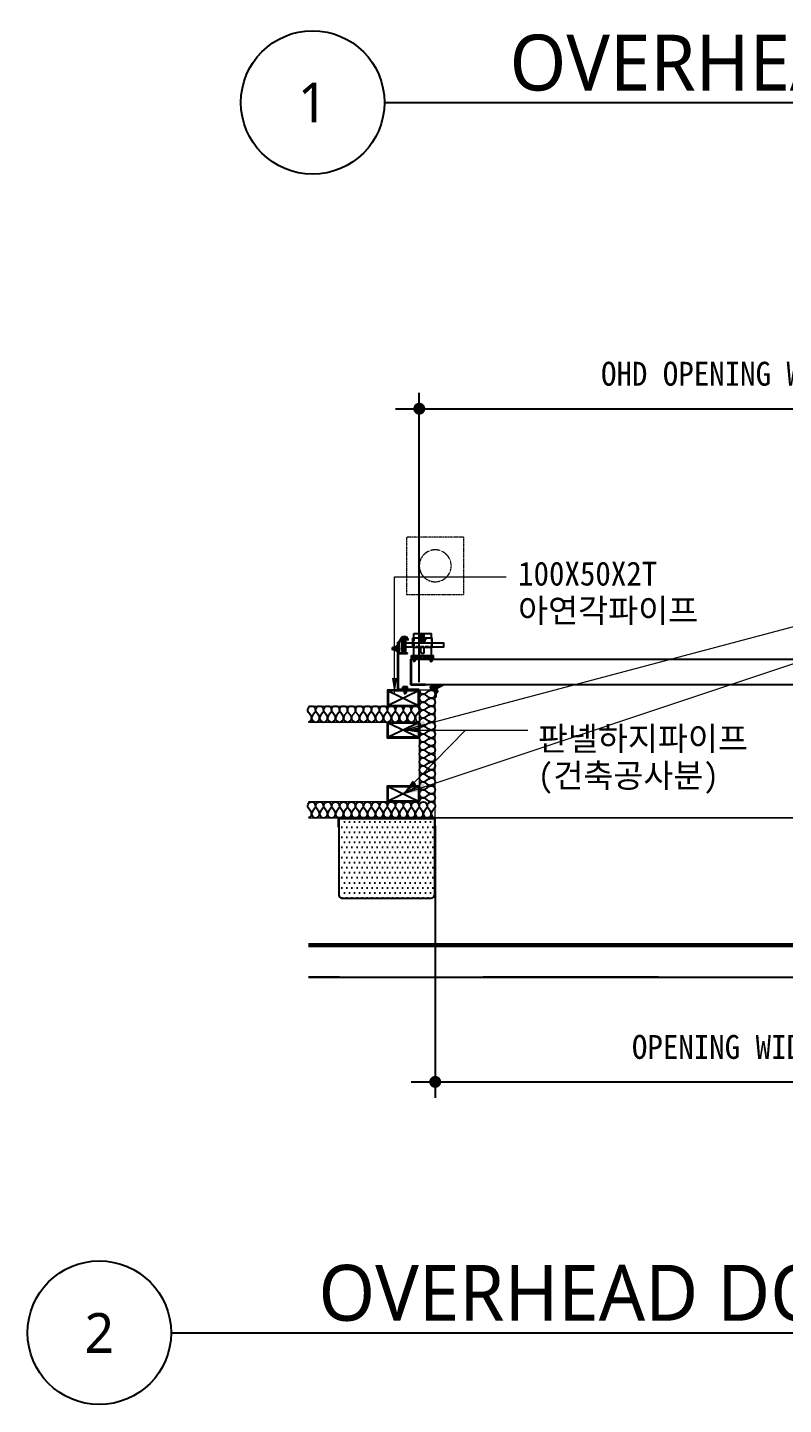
# Model space of a CAD drawing. Header units: millimetres. Extents: x 204328 to 274136, y -196910 to -178068.
# Drawn here: x 225607 to 227977, y -196910 to -192593 of the extents above; entities that cross this region are included whole.
import ezdxf
from ezdxf.enums import TextEntityAlignment as Align

# ---------------------------------------------------------------- set-up
doc = ezdxf.new("R2010")
doc.units = ezdxf.units.MM
for name, pattern in [('CEN', [62, 60, -1, 0, -1]), ('HID', [2, 1.1, -0.9]), ('HIDDEN', [0.375, 0.25, -0.125])]:
    doc.linetypes.add(name, pattern=pattern)
doc.layers.get('Defpoints').update_dxf_attribs({"color": 140})
for name, color, linetype in [('1212', 7, 'Continuous'), ('3', 3, 'Continuous'), ('dim', 7, 'Continuous'), ('HAT', 8, 'Continuous'), ('HFC-23-파이프', 3, 'Continuous'), ('OHD Frame', 2, 'Continuous'), ('OHD Panel', 5, 'Continuous')]:
    doc.layers.add(name, color=color, linetype=linetype)
for name, color, linetype, lineweight in [('A-CNTL', 1, 'CEN', 15), ('A-DIMS', 7, 'Continuous', 25), ('A-ELEV-LIN3', 8, 'Continuous', 18), ('A-FLXX-HID2', 3, 'HID', 25), ('A-MKXS-TEXT1', 3, 'Continuous', 25), ('A-SECT-LIN1', 4, 'Continuous', 25), ('A-SSXM-ELEV', 8, 'Continuous', 18), ('A-WAXM-PANL', 6, 'Continuous', 20), ('A-XXXX-HID', 8, 'HIDDEN', 18), ('A-XXXX-INSL1', 15, 'Continuous', 18), ('A-XXXX-SYMB', 7, 'Continuous', 25), ('A-XXXX-TXT1', 3, 'Continuous', 25)]:
    doc.layers.add(name, color=color, linetype=linetype, lineweight=lineweight)
doc.layers.add('면적용', color=30, linetype='Continuous', plot=False)
doc.styles.add('HY울릉도L', font='')
doc.styles.add('돋움체', font='')
doc.styles.add('맑은고딕', font='malgun.ttf')
doc.styles.get('HY울릉도L').set_extended_font_data('Dotum')
doc.styles.get('돋움체').set_extended_font_data('DotumChe')
doc.dimstyles.new('CDIM', dxfattribs={"dimtxt": 3, "dimasz": 1.5, "dimexe": 2, "dimexo": 1, "dimgap": 1, "dimtad": 1, "dimdec": 0, "dimrnd": 0.5, "dimzin": 0, "dimdsep": 32, "dimlunit": 6, "dimtxsty": 'HY울릉도L', "dimblk1": '_CIDOT', "dimblk2": '_CIDOT', "dimsah": 1, "dimcen": 5.5, "dimclrd": 2, "dimclre": 2, "dimclrt": 7, "dimadec": 0, "dimazin": 0, "dimtfac": 1, "dimtdec": 0, "dimtix": 1, "dimtmove": 2, "dimatfit": 1, "dimldrblk": '_CIDOT', "dimfxl": 1, "dimtolj": 1, "dimtzin": 0, "dimlwd": -1, "dimarcsym": 0})
doc.dimstyles.new('ISO-25', dxfattribs={"dimtxt": 2.5, "dimasz": 2.5, "dimexe": 1.25, "dimexo": 0.625, "dimtad": 1, "dimdsep": 46, "dimtxsty": 'Standard', "dimcen": 2.5, "dimadec": 0, "dimazin": 0, "dimtfac": 1, "dimtmove": 0, "dimatfit": 3, "dimfxl": 1, "dimarcsym": 0})

# ---------------------------------------------------------------- blocks, each defined once
blk = doc.blocks.new('b1')
at = {"layer": 'A-XXXX-HID'}
blk.add_lwpolyline([(0, 180), (180, 180), (180, 0), (0, 0), (0, 180)], dxfattribs=at)
blk.add_circle((90, 90), 50, dxfattribs=at)
blk = doc.blocks.new('2TRACK')
at = {"color": 2}
for p, q in [((-35.9, 54.2), (-35.9, 21)), ((-33.6, 54.2), (-33.6, 21.7)), ((-33.1, 57), (-7.9, 57)), ((-33.1, 54.7), (-7.9, 54.7)), ((-7.9, 57), (-7.9, 54.7)), ((-35.9, 21), (-23.7, 3.5)), ((-33.6, 21.7), (-22.5, 5.8)), ((-23.7, 3.5), (-12.1, 3.5)), ((-22.5, 5.8), (-13.5, 5.8)), ((-13.5, 5.8), (-8.3, 15.5)), ((-12.1, 3.5), (-6.3, 14.4)), ((-8.3, 15.5), (-6.3, 14.4))]:
    blk.add_line(p, q, dxfattribs=at)
for radius in [2.8, 0.5]:
    blk.add_arc((-33.1, 54.2), radius, 90, 180, dxfattribs=at)
blk = doc.blocks.new('78t angle')
at = {"color": 2}
for p, q in [((-45.3, 37.5), (-45.3, 35.2)), ((-45.3, 37.5), (18.9, 37.5)), ((-45.3, 35.2), (18.9, 35.2)), ((19.4, 34.7), (19.4, -113.5)), ((21.7, 34.7), (21.7, -113.5)), ((21.7, -113.5), (19.4, -113.5))]:
    blk.add_line(p, q, dxfattribs=at)
for radius in [2.8, 0.5]:
    blk.add_arc((18.9, 34.7), radius, 0, 90, dxfattribs=at)
blk = doc.blocks.new('프레임100X50X2.3T')
at = {"color": 1}
for p, q in [((105125.2, -46858.7), (105170.6, -46763.3)), ((105125.2, -46763.3), (105170.6, -46858.7))]:
    blk.add_line(p, q, dxfattribs=at)
at = {"layer": 'OHD Frame'}
for points in [[(105172.9, -46761), (105172.9, -46861), (105122.9, -46861), (105122.9, -46761)], [(105170.6, -46763.3), (105170.6, -46858.7), (105125.2, -46858.7), (105125.2, -46763.3)]]:
    blk.add_lwpolyline(points, close=True, dxfattribs=at)
blk = doc.blocks.new('_CIDOT')
at = {"color": 0, "linetype": 'ByBlock'}
blk.add_line((2, 0), (-1, 0), dxfattribs=at)
at = {"color": 0, "linetype": 'ByBlock', "const_width": 0.5}
blk.add_lwpolyline([(-0.25, 0, 1), (0.25, 0, 1)], format="xyb", close=True, dxfattribs=at)
blk = doc.blocks.new('*D53')
at = {"layer": 'A-DIMS', "lineweight": -2, "transparency": 16777216}
for p, q in [((226885.1, -195095.8), (226885.1, -195949.1)), ((229185.1, -195095.8), (229185.1, -195949.1))]:
    blk.add_line(p, q, dxfattribs=at)
at = {"layer": 'A-DIMS', "transparency": 16777216}
blk.add_line((226922.6, -195899.1), (229147.6, -195899.1), dxfattribs=at)
at = {"layer": 'Defpoints', "color": 0, "transparency": 16777216}
for p in [(226885.1, -195070.8), (229185.1, -195070.8), (229185.1, -195899.1)]:
    blk.add_point(p, dxfattribs=at)
at = {"layer": 'A-DIMS', "transparency": 16777216, "xscale": 37.5, "yscale": 37.5, "zscale": 37.5, "rotation": 180}
blk.add_blockref('_CIDOT', (226885.1, -195899.1), dxfattribs=at)
at = {"layer": 'A-DIMS', "transparency": 16777216, "xscale": 37.5, "yscale": 37.5, "zscale": 37.5}
blk.add_blockref('_CIDOT', (229185.1, -195899.1), dxfattribs=at)
at = {"layer": 'A-DIMS', "color": 3, "transparency": 16777216, "insert": (228035.1, -195799.1), "char_height": 75, "attachment_point": 5, "style": '돋움체'}
blk.add_mtext('\\A1;OPENING WIDTH ="2,300"', dxfattribs=at)
blk = doc.blocks.new('*D54')
at = {"layer": 'A-DIMS', "lineweight": -2, "transparency": 16777216}
for p, q in [((226835.1, -194645.8), (226835.1, -193738.2)), ((229235.1, -194645.8), (229235.1, -193738.2))]:
    blk.add_line(p, q, dxfattribs=at)
at = {"layer": 'A-DIMS', "transparency": 16777216}
blk.add_line((226872.6, -193788.2), (229197.6, -193788.2), dxfattribs=at)
at = {"layer": 'Defpoints', "color": 0, "transparency": 16777216}
for p in [(229235.1, -193788.2), (226835.1, -194670.8), (229235.1, -194670.8)]:
    blk.add_point(p, dxfattribs=at)
at = {"layer": 'A-DIMS', "transparency": 16777216, "xscale": 37.5, "yscale": 37.5, "zscale": 37.5, "rotation": 180}
blk.add_blockref('_CIDOT', (226835.1, -193788.2), dxfattribs=at)
at = {"layer": 'A-DIMS', "transparency": 16777216, "xscale": 37.5, "yscale": 37.5, "zscale": 37.5}
blk.add_blockref('_CIDOT', (229235.1, -193788.2), dxfattribs=at)
at = {"layer": 'A-DIMS', "color": 3, "transparency": 16777216, "insert": (228035.1, -193688.2), "char_height": 75, "attachment_point": 5, "style": '돋움체'}
blk.add_mtext('\\A1;OHD OPENING WIDTH ="2,400"', dxfattribs=at)

msp = doc.modelspace()

# ---------------------------------------------------------------- hatches: boundary and pattern name
h = msp.add_hatch()
h.set_pattern_fill('DOTS', color=256, scale=10)
h.set_pattern_definition([(0, (-45013.044, -65178.843), (7.9375, 15.875), [0, -15.875])])
h.paths.add_polyline_path([(226872.8, -195323.1, 0.414214), (226882.8, -195313.1), (226882.8, -195073.1), (226582.8, -195073.1), (226582.8, -195313.1, 0.414214), (226592.8, -195323.1)])
at = {"layer": 'HFC-23-파이프'}
h = msp.add_hatch(color=7, dxfattribs=at)
h.dxf.hatch_style = 1
h.paths.add_polyline_path([(226881.2, -194666.3), (226885.1, -194666.3), (226885.1, -194668.3), (226872.1, -194668.3), (226872.1, -194666.3), (226876, -194666.3), (226876, -194664.7), (226872.8, -194664.7), (226871.5, -194664.5), (226869.5, -194661.7), (226880.4, -194656.7), (226887.9, -194655), (226880.9, -194657.6), (226872.9, -194662), (226875.2, -194662.9), (226879.4, -194663.7), (226883.1, -194661.9), (226891.2, -194656.9), (226897.8, -194653.7), (226899.1, -194653.6), (226899.2, -194653.6), (226893.2, -194656.9), (226885.8, -194662.6), (226885.8, -194664.7), (226881.2, -194664.7)])
h.paths.add_polyline_path([(226888.9, -194669.8, 0.154527), (226888.9, -194670.4), (226889.8, -194672.9, 0.170014), (226890.2, -194673.5, -1.840759), (226887.1, -194674.9), (226887, -194671.2), (226888.3, -194664.5), (226896.9, -194659), (226907.4, -194654.4), (226912.5, -194653.6), (226909.5, -194654.5), (226898.9, -194660), (226889.9, -194666.3)])

# ---------------------------------------------------------------- linework, layer by layer
at = {"color": 4}
for p, q in [((226818.1, -194493.2), (226873.1, -194493.2)), ((226818.1, -194506.4), (226818.1, -194493.2)), ((226873.1, -194506.4), (226873.1, -194493.2)), ((226815, -194536.4), (226815, -194521.9)), ((226818.1, -194561.6), (226818.1, -194536.4)), ((226873.1, -194561.6), (226873.1, -194536.4)), ((226875.5, -194536.4), (226875.5, -194521.9)), ((226810.6, -194561.6), (226827.1, -194561.6)), ((226810.6, -194573.2), (226810.6, -194561.6)), ((226810.6, -194571), (226879.9, -194571)), ((226827.1, -194561.6), (226827.1, -194571)), ((226827.1, -194563.3), (226828.2, -194563.3)), ((226827.1, -194569.4), (226828.2, -194569.4)), ((226828.2, -194561.6), (226862.2, -194561.6)), ((226828.2, -194561.6), (226828.2, -194571)), ((226839.5, -194554.5), (226850.5, -194554.5)), ((226862.2, -194561.6), (226862.2, -194571)), ((226862.2, -194563.3), (226863.4, -194563.3)), ((226862.2, -194569.4), (226863.4, -194569.4)), ((226863.4, -194561.6), (226879.9, -194561.6)), ((226863.4, -194561.6), (226863.4, -194571)), ((226879.9, -194573.2), (226879.9, -194561.6))]:
    msp.add_line(p, q, dxfattribs=at)
at = {"color": 1, "linetype": 'HIDDEN', "ltscale": 3}
for p, q in [((226875.5, -194523.6), (226815, -194523.6)), ((226875.5, -194534.6), (226815, -194534.6))]:
    msp.add_line(p, q, dxfattribs=at)
at = {"color": 8, "linetype": 'HIDDEN', "ltscale": 3}
for p, q in [((226818.1, -194506.4), (226818.1, -194536.4)), ((226873.1, -194506.4), (226873.1, -194536.4))]:
    msp.add_line(p, q, dxfattribs=at)
at = {"color": 2}
for p, q in [((226808.5, -194654.4), (226808.5, -194573.2)), ((226810.1, -194652.8), (226810.1, -194574.8)), ((226909.9, -194574.8), (226810.1, -194574.8)), ((226855, -194652.8), (226810.1, -194652.8)), ((226855, -194654.4), (226855, -194652.8))]:
    msp.add_line(p, q, dxfattribs=at)
for p, q in [((226870.6, -194665.3), (226870.6, -194670.3)), ((226874.9, -194664.8), (226871.1, -194664.8)), ((226884.6, -194670.8), (226871.1, -194670.8)), ((226872.1, -194666.3), (226872.1, -194669.3)), ((226874.9, -194666.3), (226872.1, -194666.3)), ((226872.1, -194668.3), (226872.1, -194666.3)), ((226872.1, -194666.3), (226876, -194666.3)), ((226885.1, -194668.3), (226872.1, -194668.3)), ((226885.1, -194669.3), (226872.1, -194669.3)), ((226876, -194664.7), (226872.8, -194664.7)), ((226876, -194666.3), (226876, -194664.7)), ((226881.2, -194664.7), (226881.2, -194666.3)), ((226881.2, -194666.3), (226885.1, -194666.3)), ((226886.1, -194664.8), (226882.4, -194664.8)), ((226885.1, -194666.3), (226882.4, -194666.3)), ((226885.1, -194666.3), (226885.1, -194669.3)), ((226885.1, -194666.3), (226885.1, -194668.3)), ((226885.1, -194671.3), (226885.1, -194693)), ((226886.6, -194665.3), (226886.6, -194675.3)), ((226888.9, -194669.8), (226889.9, -194666.3)), ((226889.8, -194672.9), (226888.9, -194670.4)), ((226889.6, -194670.5), (226889.6, -194672.1)), ((226891.1, -194670.5), (226891.1, -194671.3)), ((226886.6, -194680), (226886.6, -194693))]:
    msp.add_line(p, q)
at = {"color": 7}
for p, q in [((226737.4, -194773.1), (226832.8, -194818.5)), ((226832.8, -194773.1), (226737.4, -194818.5)), ((226737.4, -194973.1), (226832.8, -195018.5)), ((226832.8, -194973.1), (226737.4, -195018.5))]:
    msp.add_line(p, q, dxfattribs=at)
at = {"color": 3}
msp.add_lwpolyline([(226792.2, -194511.4), (226792.2, -194546.9, -0.414214), (226786.7, -194552.4), (226786.7, -194552.4, -0.414214), (226781.2, -194546.9), (226781.2, -194511.4, -0.414214), (226786.7, -194505.9), (226786.7, -194505.9, -0.414214)], format="xyb", close=True, dxfattribs=at)
for points in [[(226815, -194523.6), (226792.2, -194523.6)], [(226792.2, -194534.6), (226815, -194534.6)], [(226875.5, -194534.6), (226912.2, -194534.6), (226912.2, -194523.6), (226875.5, -194523.6)]]:
    msp.add_lwpolyline(points, dxfattribs=at)
for points in [[(226881.2, -194664.7), (226885.8, -194664.7), (226885.8, -194662.6), (226893.2, -194656.9), (226899.2, -194653.6), (226897.8, -194653.7), (226891.2, -194656.9), (226883.1, -194661.9), (226879.4, -194663.7), (226875.2, -194662.9), (226872.9, -194662), (226880.9, -194657.6), (226887.9, -194655), (226880.4, -194656.7), (226869.5, -194661.7), (226871.5, -194664.5), (226872.8, -194664.7)], [(226889.9, -194666.3), (226898.9, -194660), (226909.5, -194654.5), (226912.5, -194653.6), (226907.4, -194654.4), (226896.9, -194659), (226888.3, -194664.5), (226887, -194671.2), (226887.1, -194674.9)]]:
    msp.add_lwpolyline(points)
for centre, radius, start, end in [((226871.1, -194665.3), 0.5, 90, 180), ((226871.1, -194670.3), 0.5, 180, 270), ((226874.9, -194665.5), 0.75, 270, 90), ((226882.4, -194665.5), 0.75, 90, 270), ((226884.6, -194671.3), 0.5, 0, 90), ((226886.1, -194665.3), 0.5, 0, 90), ((226889.1, -194675.3), 2.5, 180, 64.6231), ((226889.1, -194675.2), 2, 171.8493, 57.7965), ((226889.1, -194675.3), 4, 252.5424, 53.1301), ((226889.8, -194670.1), 1, 164.0643, 199.2012), ((226890.4, -194670.5), 0.75, 0, 180), ((226890.6, -194672.1), 1, 180, 244.6231), ((226890.7, -194672.6), 1, 199.2012, 237.7965), ((226892.1, -194671.3), 1, 180, 233.1301), ((226885.9, -194693), 0.75, 180, 0), ((226887.6, -194680), 1, 72.5424, 180)]:
    msp.add_arc(centre, radius, start, end)
at = {"layer": '1212', "color": 3}
for p, q in [((226840.7, -194503.6), (226835.4, -194510.4)), ((226849.7, -194503.6), (226840.7, -194503.6)), ((226849.7, -194503.6), (226855, -194510.4)), ((226761.1, -194536.5), (226751.4, -194536.5)), ((226751.4, -194544.5), (226751.4, -194536.5)), ((226751.7, -194544.5), (226751.4, -194542.6)), ((226761.1, -194544.5), (226751.4, -194544.5)), ((226753.5, -194544.5), (226752.1, -194536.5)), ((226755.2, -194544.5), (226753.8, -194536.5)), ((226756.9, -194544.5), (226755.6, -194536.5)), ((226758.7, -194544.5), (226757.3, -194536.5)), ((226760.4, -194544.5), (226759, -194536.5)), ((226761.1, -194538.6), (226760.8, -194536.5)), ((226766.1, -194533.2), (226761.1, -194533.2)), ((226761.1, -194533.2), (226761.1, -194547.7)), ((226761.1, -194536.9), (226766.1, -194536.9)), ((226761.1, -194544.1), (226766.1, -194544.1)), ((226766.1, -194548), (226766.1, -194533)), ((226768.1, -194548), (226768.1, -194533)), ((226768.1, -194547.7), (226768.1, -194533.2)), ((226835.4, -194510.4), (226835.4, -194512.6)), ((226840.7, -194520.6), (226835.4, -194512.6)), ((226840.7, -194520.6), (226840.7, -194517.6)), ((226849.7, -194520.6), (226840.7, -194520.6)), ((226840.9, -194508.5), (226840.9, -194510.7)), ((226849.5, -194508.5), (226849.5, -194510.7)), ((226849.7, -194520.6), (226855, -194512.6)), ((226849.7, -194520.6), (226849.7, -194517.6)), ((226855, -194510.4), (226855, -194512.6)), ((226761.1, -194547.7), (226766.1, -194547.7)), ((226812.8, -194571), (226812.8, -194569.3)), ((226825.3, -194569.3), (226812.8, -194569.3)), ((226824, -194565.5), (226814.1, -194565.5)), ((226814.1, -194569.3), (226814.1, -194565.5)), ((226816.6, -194574.8), (226816.6, -194579.3)), ((226816.6, -194576.5), (226820.3, -194580.6)), ((226816.6, -194579.3), (226819.1, -194581.8)), ((226816.7, -194569.3), (226816.7, -194565.5)), ((226817, -194574.8), (226821.4, -194579.5)), ((226819.1, -194574.8), (226821.5, -194577.4)), ((226821.5, -194579.3), (226819.1, -194581.8)), ((226821.4, -194569.3), (226821.4, -194565.5)), ((226821.5, -194574.8), (226821.5, -194579.3)), ((226824, -194569.3), (226824, -194565.5)), ((226825.3, -194571), (226825.3, -194569.3)), ((226878, -194569.3), (226865.5, -194569.3)), ((226865.5, -194571), (226865.5, -194569.3)), ((226876.7, -194565.5), (226866.8, -194565.5)), ((226866.8, -194569.3), (226866.8, -194565.5)), ((226869.3, -194574.8), (226869.3, -194579.3)), ((226869.3, -194576.5), (226873, -194580.6)), ((226869.3, -194579.3), (226871.8, -194581.8)), ((226869.4, -194569.3), (226869.4, -194565.5)), ((226869.7, -194574.8), (226874.1, -194579.5)), ((226871.8, -194574.8), (226874.2, -194577.4)), ((226874.2, -194579.3), (226871.8, -194581.8)), ((226874.1, -194569.3), (226874.1, -194565.5)), ((226874.2, -194574.8), (226874.2, -194579.3)), ((226876.7, -194569.3), (226876.7, -194565.5)), ((226878, -194571), (226878, -194569.3)), ((226781.9, -194668.5), (226781.9, -194666.1)), ((226799.9, -194666.1), (226781.9, -194666.1)), ((226783.8, -194666.1), (226783.8, -194660.5)), ((226798, -194660.5), (226783.8, -194660.5)), ((226787.4, -194673.1), (226787.4, -194679.6)), ((226787.4, -194675.6), (226792.7, -194681.4)), ((226787.5, -194666.1), (226787.5, -194660.5)), ((226788, -194673.1), (226794.2, -194679.9)), ((226791, -194673.1), (226794.5, -194676.9)), ((226793.9, -194673.1), (226794.5, -194673.6)), ((226794.3, -194666.1), (226794.3, -194660.5)), ((226794.5, -194673.1), (226794.5, -194679.6)), ((226798, -194666.1), (226798, -194660.5)), ((226799.9, -194668.5), (226799.9, -194666.1)), ((226787.4, -194679.6), (226790.9, -194683.2)), ((226794.5, -194679.6), (226790.9, -194683.2))]:
    msp.add_line(p, q, dxfattribs=at)
at = {"layer": '1212', "color": 4}
for p, q in [((226839.5, -194505.1), (226839.5, -194496.7)), ((226839.5, -194496.7, 0), (226850.5, -194496.7, 0)), ((226850.5, -194504.7), (226850.5, -194496.7)), ((226815, -194521.9), (226815, -194506.4)), ((226815, -194506.4), (226838.5, -194506.4)), ((226815, -194521.9), (226875.5, -194521.9)), ((226815, -194536.4), (226875.5, -194536.4)), ((226839.5, -194554.5), (226839.5, -194536.4)), ((226850.5, -194554.5), (226850.5, -194536.4)), ((226851.9, -194506.4), (226875.5, -194506.4)), ((226875.5, -194521.9), (226875.5, -194506.4)), ((226810.6, -194571), (226879.9, -194571))]:
    msp.add_line(p, q, dxfattribs=at)
at = {"layer": '1212', "color": 2}
for p, q in [((226808.5, -194573.2), (226909.9, -194573.2)), ((226909.9, -194573.2), (226909.9, -194574.8)), ((226808.5, -194654.4), (226855, -194654.4))]:
    msp.add_line(p, q, dxfattribs=at)
at = {"layer": '1212', "linetype": 'HIDDEN', "ltscale": 10}
for p, q in [((226827.1, -194563.3), (226810.6, -194563.3)), ((226812.8, -194569.4), (226810.6, -194569.4)), ((226827.1, -194569.4), (226825.3, -194569.4)), ((226828.2, -194563.3), (226862.2, -194563.3)), ((226828.2, -194569.4), (226862.2, -194569.4)), ((226863.4, -194563.3), (226879.9, -194563.3)), ((226863.4, -194569.4), (226865.5, -194569.4)), ((226878, -194569.4), (226879.9, -194569.4))]:
    msp.add_line(p, q, dxfattribs=at)
at = {"layer": '1212'}
for p, q in [((226812.8, -194571), (226825.3, -194571)), ((226865.5, -194571), (226878, -194571))]:
    msp.add_line(p, q, dxfattribs=at)
at = {"layer": '1212', "color": 3}
msp.add_lwpolyline([(226772.7, -194546.8), (226772.7, -194534.2)], dxfattribs=at)
for centre, radius, start, end in [((226767.1, -194533), 1, 90, 180), ((226767.1, -194533), 1, 0, 90), ((226753.4, -194540.5), 20.3, 341.9614, 18.0386), ((226804.2, -194540.1), 42.9, 31.6998, 43.4248), ((226845.2, -194543.4), 26.2, 80.2075, 99.7925), ((226886.2, -194540.1), 42.9, 136.5752, 148.3002), ((226767.1, -194548), 1, 180, 270), ((226767.1, -194548), 1, 270, 0)]:
    msp.add_arc(centre, radius, start, end, dxfattribs=at)
at = {"layer": '1212', "color": 3, "extrusion": (0, 0, -1)}
msp.add_ellipse((226845.2, -194510.7), major_axis=(7.39, 0), ratio=0.851726, dxfattribs=at)
at = {"layer": '1212', "color": 3}
for points, knots in [([(226849.5, -194508.5), (226849.5, -194508.8), (226849.4, -194509.1), (226849.1, -194509.8), (226848.9, -194510.1), (226848.3, -194510.7), (226847.9, -194511), (226846.9, -194511.4), (226846.4, -194511.6), (226845.3, -194511.7), (226844.7, -194511.7), (226843.6, -194511.5), (226843.1, -194511.3), (226842.2, -194510.8), (226841.8, -194510.5), (226841.3, -194509.8), (226841.1, -194509.5), (226840.9, -194508.9), (226840.9, -194508.5), (226840.9, -194507.9), (226841.1, -194507.6), (226841.4, -194506.9), (226841.7, -194506.6), (226842.4, -194506), (226842.9, -194505.7), (226843.9, -194505.4), (226844.5, -194505.3), (226845.6, -194505.3), (226846.2, -194505.3), (226847.3, -194505.6), (226847.7, -194505.9), (226848.5, -194506.4), (226848.8, -194506.7), (226849.3, -194507.4), (226849.4, -194507.7), (226849.5, -194508.2), (226849.5, -194508.3), (226849.5, -194508.5)], [0, 0, 0, 0, 0.360137, 0.360137, 0.720273, 0.720273, 1.08041, 1.08041, 1.440547, 1.440547, 1.800683, 1.800683, 2.16082, 2.16082, 2.520957, 2.520957, 2.881093, 2.881093, 3.24123, 3.24123, 3.601367, 3.601367, 3.961504, 3.961504, 4.32164, 4.32164, 4.681777, 4.681777, 5.041914, 5.041914, 5.40205, 5.40205, 5.762187, 5.762187, 6.122324, 6.122324, 6.283185, 6.283185, 6.283185, 6.283185]), ([(226849.5, -194510.7), (226849.5, -194511), (226849.4, -194511.3), (226849.1, -194512), (226848.9, -194512.3), (226848.3, -194512.9), (226847.9, -194513.2), (226846.9, -194513.6), (226846.4, -194513.8), (226845.3, -194513.9), (226844.7, -194513.9), (226843.6, -194513.7), (226843.1, -194513.5), (226842.2, -194513), (226841.8, -194512.7), (226841.3, -194512), (226841.1, -194511.7), (226840.9, -194511.1), (226840.9, -194510.9), (226840.9, -194510.7)], [6.283185, 6.283185, 6.283185, 6.283185, 6.643322, 6.643322, 7.003459, 7.003459, 7.363595, 7.363595, 7.723732, 7.723732, 8.083869, 8.083869, 8.444005, 8.444005, 8.804142, 8.804142, 9.164279, 9.164279, 9.424826, 9.424826, 9.424826, 9.424826])]:
    msp.add_open_spline(points, degree=3, knots=knots, dxfattribs=at)
at = {"layer": '3', "color": 8}
for points in [[(226782.4, -194547.1), (226782.4, -194511.1)], [(226783.5, -194548.6), (226783.5, -194509.7)], [(226785.5, -194549.2), (226785.5, -194509)], [(226788.6, -194549.2), (226788.6, -194509)], [(226790.6, -194548.6), (226790.6, -194509.7)], [(226791.7, -194547.1), (226791.7, -194511.1)]]:
    msp.add_lwpolyline(points, dxfattribs=at)
at = {"layer": 'A-CNTL', "ltscale": 300}
msp.add_lwpolyline([(226487.8, -195070.8), (229691.4, -195070.8)], dxfattribs=at)
at = {"layer": 'A-ELEV-LIN3'}
for q in [(226885.1, -195070.8), (226935.1, -195070.8)]:
    msp.add_line((229185.1, -195070.8), q, dxfattribs=at)
at = {"layer": 'A-FLXX-HID2', "ltscale": 500}
msp.add_lwpolyline([(229585.1, -195570.8), (226487.8, -195570.8)], dxfattribs=at)
at = {"layer": 'A-SECT-LIN1', "color": 2, "linetype": 'HIDDEN', "ltscale": 50}
for points in [[(226487.8, -195470.1), (229585.1, -195470.1)], [(229585.1, -195471.5), (226487.8, -195471.5)]]:
    msp.add_lwpolyline(points, dxfattribs=at)
at = {"layer": 'A-SSXM-ELEV'}
for p, q in [((229585.1, -195466.3), (226487.8, -195466.3)), ((229585.1, -195475.3), (226487.8, -195475.3))]:
    msp.add_line(p, q, dxfattribs=at)
at = {"layer": 'A-WAXM-PANL'}
msp.add_lwpolyline([(226487.8, -195070.8), (226885.1, -195070.8), (226885.1, -194670.8), (226835.1, -194670.8), (226835.1, -195020.8), (226487.8, -195020.8)], dxfattribs=at)
at = {"layer": 'A-XXXX-INSL1'}
msp.add_line((226835.1, -194770.8), (226487.8, -194770.8), dxfattribs=at)
for points in [[(226487.8, -194720.8), (226835.1, -194720.8)], [(226487.8, -194770.8), (226835.1, -194770.8)]]:
    msp.add_lwpolyline(points, dxfattribs=at)
at = {"layer": 'A-XXXX-SYMB'}
for p, q in [((226725.8, -192827.9), (229834.1, -192827.9)), ((226056.8, -196685.5), (230552.7, -196685.5))]:
    msp.add_line(p, q, dxfattribs=at)
for centre in [(226500.8, -192827.9), (225831.8, -196685.5)]:
    msp.add_circle(centre, 225, dxfattribs=at)
at = {"layer": 'dim', "color": 7}
for p, q in [((226582.8, -195073.1), (226582.8, -195313.1)), ((226882.8, -195073.1), (226882.8, -195313.1)), ((226592.8, -195323.1), (226872.8, -195323.1))]:
    msp.add_line(p, q, dxfattribs=at)
for points in [[(226580.5, -195070.8), (226580.5, -195100.8)], [(226885.1, -195070.8), (226580.5, -195070.8), (226580.5, -195100.8)], [(226580.5, -195100.8), (226582.8, -195100.8)], [(226582.8, -195073.1), (226882.8, -195073.1), (226882.8, -195100.8)], [(226582.8, -195100.8), (226582.8, -195073.1)], [(226885.1, -195100.8), (226882.8, -195100.8)], [(226885.1, -195100.8), (226885.1, -195100.8), (226885.1, -195070.8)], [(226885.1, -195100.8), (226885.1, -195070.8)]]:
    msp.add_lwpolyline(points, dxfattribs=at)
for centre, start, end in [((226592.8, -195313.1), 180, 270), ((226872.8, -195313.1), 270, 0)]:
    msp.add_arc(centre, 10, start, end, dxfattribs=at)
at = {"layer": 'HAT'}
for points in [[(226835.1, -194670.8, 0.618034), (226855.1, -194680.8), (226865.1, -194673.3, -2), (226865.1, -194693.3), (226855.1, -194685.8, 2), (226855.1, -194705.8), (226865.1, -194698.3, -2), (226865.1, -194718.3), (226855.1, -194710.8, 2), (226855.1, -194730.8), (226865.1, -194723.3, -2), (226865.1, -194743.3), (226855.1, -194735.8, 2), (226855.1, -194755.8), (226865.1, -194748.3, -2), (226865.1, -194768.3), (226855.1, -194760.8, 2), (226855.1, -194780.8), (226865.1, -194773.3, -2), (226865.1, -194793.3), (226855.1, -194785.8, 2), (226855.1, -194805.8), (226865.1, -194798.3, -2), (226865.1, -194818.3), (226855.1, -194810.8, 2), (226855.1, -194830.8), (226865.1, -194823.3, -2), (226865.1, -194843.3), (226855.1, -194835.8, 2), (226855.1, -194855.8), (226865.1, -194848.3, -2), (226865.1, -194868.3), (226855.1, -194860.8, 2), (226855.1, -194880.8), (226865.1, -194873.3, -2), (226865.1, -194893.3), (226855.1, -194885.8, 2), (226855.1, -194905.8), (226865.1, -194898.3, -2), (226865.1, -194918.3), (226855.1, -194910.8, 2), (226855.1, -194930.8), (226865.1, -194923.3, -2), (226865.1, -194943.3), (226855.1, -194935.8, 2), (226855.1, -194955.8), (226865.1, -194948.3, -2), (226865.1, -194968.3), (226855.1, -194960.8, 2), (226855.1, -194980.8), (226865.1, -194973.3, -2), (226865.1, -194993.3), (226855.1, -194985.8, 2), (226855.1, -195005.8), (226865.1, -194998.3, -2), (226865.1, -195018.3), (226855.1, -195010.8, 0.509758), (226835.8, -195016.7)], [(226487.8, -194770.3, 0.545796), (226495.1, -194750.6), (226487.6, -194740.6, -2), (226507.6, -194740.6), (226500.1, -194750.6, 2), (226520.1, -194750.6), (226512.6, -194740.6, -2), (226532.6, -194740.6), (226525.1, -194750.6, 2), (226545.1, -194750.6), (226537.6, -194740.6, -2), (226557.6, -194740.6), (226550.1, -194750.6, 2), (226570.1, -194750.6), (226562.6, -194740.6, -2), (226582.6, -194740.6), (226575.1, -194750.6, 2), (226595.1, -194750.6), (226587.6, -194740.6, -2), (226607.6, -194740.6), (226600.1, -194750.6, 2), (226620.1, -194750.6), (226612.6, -194740.6, -2), (226632.6, -194740.6), (226625.1, -194750.6, 2), (226645.1, -194750.6), (226637.6, -194740.6, -2), (226657.6, -194740.6), (226650.1, -194750.6, 2), (226670.1, -194750.6), (226662.6, -194740.6, -2), (226682.6, -194740.6), (226675.1, -194750.6, 2), (226695.1, -194750.6), (226687.6, -194740.6, -2), (226707.6, -194740.6), (226700.1, -194750.6, 2), (226720.1, -194750.6), (226712.6, -194740.6, -2), (226732.6, -194740.6), (226725.1, -194750.6, 2), (226745.1, -194750.6), (226737.6, -194740.6, -2), (226757.6, -194740.6), (226750.1, -194750.6, 2), (226770.1, -194750.6), (226762.6, -194740.6, -2), (226782.6, -194740.6), (226775.1, -194750.6, 2), (226795.1, -194750.6), (226787.6, -194740.6, -2), (226807.6, -194740.6), (226800.1, -194750.6, 2), (226820.1, -194750.6), (226812.6, -194740.6, -2), (226832.6, -194740.6), (226825.1, -194750.6, 0.509758), (226831.1, -194769.9)], [(226487.8, -195070.5, 0.545796), (226495.1, -195050.8), (226487.6, -195040.8, -2), (226507.6, -195040.8), (226500.1, -195050.8, 2), (226520.1, -195050.8), (226512.6, -195040.8, -2), (226532.6, -195040.8), (226525.1, -195050.8, 2), (226545.1, -195050.8), (226537.6, -195040.8, -2), (226557.6, -195040.8), (226550.1, -195050.8, 2), (226570.1, -195050.8), (226562.6, -195040.8, -2), (226582.6, -195040.8), (226575.1, -195050.8, 2), (226595.1, -195050.8), (226587.6, -195040.8, -2), (226607.6, -195040.8), (226600.1, -195050.8, 2), (226620.1, -195050.8), (226612.6, -195040.8, -2), (226632.6, -195040.8), (226625.1, -195050.8, 2), (226645.1, -195050.8), (226637.6, -195040.8, -2), (226657.6, -195040.8), (226650.1, -195050.8, 2), (226670.1, -195050.8), (226662.6, -195040.8, -2), (226682.6, -195040.8), (226675.1, -195050.8, 2), (226695.1, -195050.8), (226687.6, -195040.8, -2), (226707.6, -195040.8), (226700.1, -195050.8, 2), (226720.1, -195050.8), (226712.6, -195040.8, -2), (226732.6, -195040.8), (226725.1, -195050.8, 2), (226745.1, -195050.8), (226737.6, -195040.8, -2), (226757.6, -195040.8), (226750.1, -195050.8, 2), (226770.1, -195050.8), (226762.6, -195040.8, -2), (226782.6, -195040.8), (226775.1, -195050.8, 2), (226795.1, -195050.8), (226787.6, -195040.8, -2), (226807.6, -195040.8), (226800.1, -195050.8, 2), (226820.1, -195050.8), (226812.6, -195040.8, -2), (226832.6, -195040.8), (226825.1, -195050.8, 2), (226845.1, -195050.8), (226837.6, -195040.8, -2), (226857.6, -195040.8), (226850.1, -195050.8, 2), (226870.1, -195050.8), (226862.6, -195040.8, -2), (226882.6, -195040.8), (226875.1, -195050.8, 0.509758), (226881.1, -195070.1)]]:
    msp.add_lwpolyline(points, format="xyb", dxfattribs=at)
at = {"layer": 'OHD Frame', "color": 7}
for points in [[(226835.1, -194820.8), (226735.1, -194820.8), (226735.1, -194770.8), (226835.1, -194770.8)], [(226832.8, -194818.5), (226737.4, -194818.5), (226737.4, -194773.1), (226832.8, -194773.1)], [(226835.1, -195020.8), (226735.1, -195020.8), (226735.1, -194970.8), (226835.1, -194970.8)], [(226832.8, -195018.5), (226737.4, -195018.5), (226737.4, -194973.1), (226832.8, -194973.1)]]:
    msp.add_lwpolyline(points, close=True, dxfattribs=at)
at = {"layer": 'OHD Panel'}
msp.add_lwpolyline([(226810.1, -194652.8), (229260.1, -194652.8), (229260.1, -194574.8), (226810.1, -194574.8)], close=True, dxfattribs=at)
at = {"layer": '면적용', "color": 61}
msp.add_lwpolyline([(226487.8, -195570.8), (229585.1, -195570.8)], dxfattribs=at)
at = {"layer": '면적용', "color": 151}
msp.add_lwpolyline([(226487.8, -195570.8), (229585.1, -195570.8)], dxfattribs=at)

# ---------------------------------------------------------------- block references
at = {"xscale": -1}
for name, p, rotation in [('b1', (226795.1, -194190.8), 180), ('2TRACK', (226806.4, -194498.8), 180), ('프레임100X50X2.3T', (179974.2, -89547.9), 90)]:
    msp.add_blockref(name, p, dxfattribs=dict(at, rotation=rotation))
at = {"rotation": 180}
msp.add_blockref('78t angle', (226789.8, -194633.3), dxfattribs=at)

# ---------------------------------------------------------------- texts
at = {"layer": 'A-MKXS-TEXT1', "color": 0, "style": '돋움체'}
for s, p in [('100X50X2T', (227145, -194342.7, 0)), ('아연각파이프', (227145, -194458.5, 0)), ('판넬하지파이프', (227206.9, -194860.1, 0)), ('(건축공사분)', (227206.9, -194975.9, 0))]:
    msp.add_text(s, height=75, dxfattribs=at).set_placement(p)
at = {"layer": 'A-XXXX-TXT1', "style": '맑은고딕'}
for s, p in [('OVERHEAD DOOR 입면도', (229750.8, -192702.9)), ('OVERHEAD DOOR&DOCK SEAL 평면도', (230524.1, -196560.5))]:
    msp.add_text(s, height=175, dxfattribs=at).set_placement(p, align=Align.MIDDLE_RIGHT)
for s, p in [('1', (226500.8, -192827.9)), ('2', (225831.8, -196685.5))]:
    msp.add_text(s, height=125, dxfattribs=at).set_placement(p, align=Align.MIDDLE)

# ---------------------------------------------------------------- dimensions: what is measured, and where the dimension line sits
at = {"layer": 'A-DIMS'}
for base, p1, p2, text, picture, middle in [((229235.1, -193788.2), (226835.1, -194670.8), (229235.1, -194670.8), 'OHD OPENING WIDTH ="<>"', '*D54', (228035.1, -193688.2)), ((229185.1, -195899.1), (226885.1, -195070.8), (229185.1, -195070.8), 'OPENING WIDTH ="<>"', '*D53', (228035.1, -195799.1))]:
    dim = msp.add_linear_dim(base=base, p1=p1, p2=p2, text=text, dimstyle='CDIM', override={"dimscale": 25, "dimtxsty": '돋움체', "dimclrd": 256, "dimclre": 256, "dimclrt": 3}, dxfattribs=at)
    dim.commit()
    dim.dimension.update_dxf_attribs({"geometry": picture, "text_midpoint": middle, "dimtype": 160})

# ---------------------------------------------------------------- leaders
for points, override in [([(226785.1, -194795.8), (229676.5, -194029.3), (229826.5, -194029.3)], {"dimasz": 70, "dimtad": 0, "dimclrd": 1, "dimlwd": 9}), ([(226785.1, -194995.8), (229676.5, -194029.3), (229826.5, -194029.3)], {"dimasz": 70, "dimtad": 0, "dimclrd": 1, "dimlwd": 9}), ([(226757.6, -194682.6), (226757.6, -194315.5), (227107.7, -194315.5)], {"dimasz": 50, "dimtad": 0, "dimclrd": 1, "dimlwd": 9}), ([(226785.1, -194795.8), (227175, -194795.8)], {"dimasz": 50, "dimtad": 0, "dimclrd": 1, "dimlwd": 9}), ([(226785.1, -194995.8), (226980.1, -194795.8)], {"dimasz": 50, "dimtad": 0, "dimclrd": 1, "dimlwd": 9})]:
    msp.add_leader(points, dimstyle='ISO-25', override=override)

doc.saveas('drawing.dxf')
